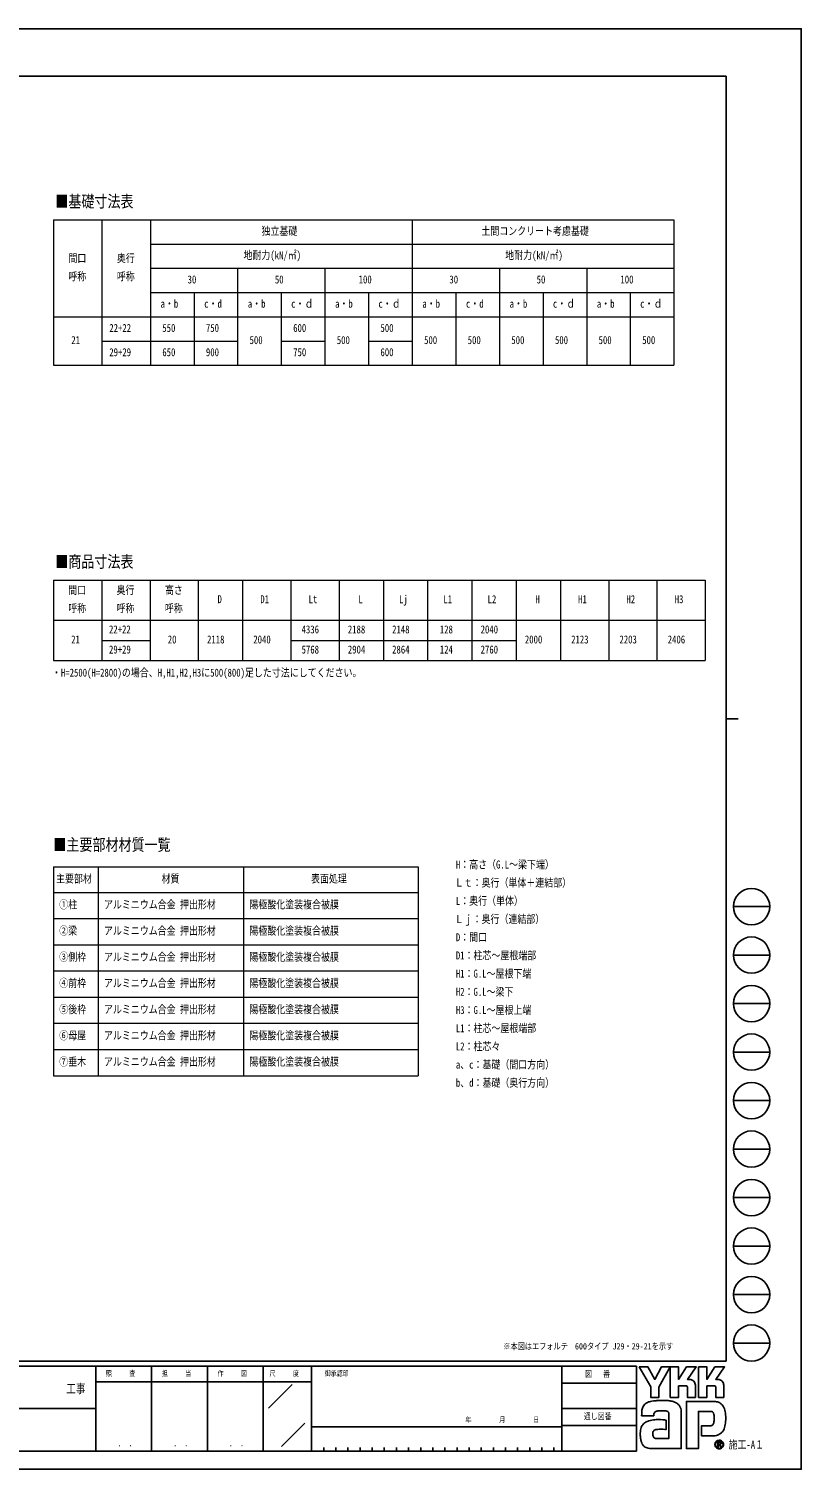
# Model space of a CAD drawing. Units: millimetres, scale not verified. Extents: x -10512 to 10512, y -7425 to 7425.
# Drawn here: x 2545 to 10512, y -7425 to 7425 of the extents above; entities that cross this region are included whole.
import ezdxf
from ezdxf.enums import TextEntityAlignment as Align

# ---------------------------------------------------------------- set-up
doc = ezdxf.new("R2010")
doc.units = ezdxf.units.MM
doc.header["$LTSCALE"] = 30
doc.layers.add('0-1_TABLE1', color=7, linetype='Continuous', lineweight=18)
doc.layers.add('0-2_USER1', color=3, linetype='Continuous')
doc.layers.add('0-7_YKK_ZWAK', color=7, linetype='Continuous')
doc.styles.add('ＭＳ ゴシック', font='')
doc.styles.get('ＭＳ ゴシック').set_extended_font_data('MS Gothic')

msp = doc.modelspace()

# ---------------------------------------------------------------- linework, layer by layer
at = {"layer": '0-1_TABLE1'}
for p, q in [((2799.64, 5456.25), (9199.64, 5456.25)), ((2799.64, 5456.25), (2799.64, 3956.25)), ((3299.64, 5456.25), (3299.64, 3956.25)), ((3799.64, 5456.25), (3799.64, 3956.25)), ((6499.64, 5456.25), (6499.64, 3956.25)), ((3799.64, 5206.25), (9199.64, 5206.25)), ((3799.64, 4956.25), (9199.64, 4956.25)), ((4699.64, 4956.25), (4699.64, 3956.25)), ((5599.64, 4956.25), (5599.64, 3956.25)), ((7399.64, 4956.25), (7399.64, 3956.25)), ((8299.64, 4956.25), (8299.64, 3956.25)), ((3799.64, 4706.25), (9199.64, 4706.25)), ((5149.64, 4706.25), (5149.64, 3956.25)), ((6049.64, 4706.25), (6049.64, 3956.25)), ((6949.64, 4706.25), (6949.64, 3956.25)), ((7849.64, 4706.25), (7849.64, 3956.25)), ((8749.64, 4706.25), (8749.64, 3956.25)), ((2799.64, 4456.25), (9199.64, 4456.25)), ((3299.64, 4206.25), (4699.64, 4206.25)), ((5149.64, 4206.25), (5599.64, 4206.25)), ((6049.64, 4206.25), (6499.64, 4206.25)), ((2799.64, 1742.15), (9522.64, 1742.15)), ((2799.64, 1742.15), (2799.64, 912.15)), ((3297.64, 1742.15), (3297.64, 912.15)), ((3795.64, 1742.15), (3795.64, 912.15)), ((4293.64, 1742.15), (4293.64, 912.15)), ((4750.14, 1742.15), (4750.14, 912.15)), ((5248.14, 1742.15), (5248.14, 912.15)), ((5746.14, 1742.15), (5746.14, 912.15)), ((6202.64, 1742.15), (6202.64, 912.15)), ((6659.14, 1742.15), (6659.14, 912.15)), ((7115.64, 1742.15), (7115.64, 912.15)), ((7572.14, 1742.15), (7572.14, 912.15)), ((8028.64, 1742.15), (8028.64, 912.15)), ((8526.64, 1742.15), (8526.64, 912.15)), ((9024.64, 1742.15), (9024.64, 912.15)), ((9522.64, 1742.15), (9522.64, 912.15)), ((2799.64, 1327.15), (9522.64, 1327.15)), ((3297.64, 1119.65), (3795.64, 1119.65)), ((5248.14, 1119.65), (7572.14, 1119.65)), ((2799.64, 912.15), (9522.64, 912.15)), ((2799.64, -1214.29), (6560.33, -1214.29)), ((2799.64, -1214.29), (2799.64, -3368.29)), ((3260.55, -1214.29), (3260.55, -3368.29)), ((4760.33, -1214.29), (4760.33, -3368.29)), ((6560.33, -1214.29), (6560.33, -3368.29)), ((2799.64, -1478.29), (6560.33, -1478.29)), ((2799.64, -1748.29), (6560.33, -1748.29)), ((2799.64, -2018.29), (6560.33, -2018.29)), ((2799.64, -2288.29), (6560.33, -2288.29)), ((2799.64, -2558.29), (6560.33, -2558.29)), ((2799.64, -2828.29), (6560.33, -2828.29)), ((2799.64, -3098.29), (6560.33, -3098.29)), ((2799.64, -3368.29), (6560.33, -3368.29))]:
    msp.add_line(p, q, dxfattribs=at)
for points in [[(9199.64, 5456.25), (9199.64, 4956.25), (9199.64, 3956.25)], [(4249.64, 4706.25), (4249.64, 4206.25), (4249.64, 3956.25)], [(2799.64, 3956.25), (3299.64, 3956.25), (6499.64, 3956.25), (9199.64, 3956.25)]]:
    msp.add_lwpolyline(points, dxfattribs=at)
at = {"layer": '0-7_YKK_ZWAK'}
for p, q in [((9737.55, 6937.5), (-9762.45, 6937.5)), ((9737.55, 6937.5), (9737.55, -6312.5)), ((9737.55, 312.5), (9862.55, 312.5)), ((9812.55, -1625), (10187.55, -1625)), ((9812.55, -2125), (10187.55, -2125)), ((9812.55, -2625), (10187.55, -2625)), ((9812.55, -3125), (10187.55, -3125)), ((9812.55, -3625), (10187.55, -3625)), ((9812.55, -4125), (10187.55, -4125)), ((9812.55, -4625), (10187.55, -4625)), ((9812.55, -5125), (10187.55, -5125)), ((9812.55, -5625), (10187.55, -5625)), ((9812.55, -6125), (10187.55, -6125)), ((9737.55, -6312.5), (-9762.45, -6312.5)), ((3237.55, -6362.5), (-12.45, -6362.5)), ((3812.55, -6362.5), (3812.55, -7237.5)), ((4387.55, -6362.5), (4387.55, -7237.5)), ((4962.55, -6362.5), (4962.55, -7237.5)), ((5462.55, -6362.5), (4962.55, -6362.5)), ((8043.8, -6362.5), (5462.55, -6362.5)), ((5462.55, -6362.5), (5462.55, -7237.5)), ((8043.8, -6362.5), (8043.8, -7237.5)), ((8812.55, -6362.5), (8043.8, -6362.5)), ((8812.55, -6362.5), (8812.55, -7237.5)), ((4962.55, -6525), (3237.55, -6525)), ((4962.55, -6525), (5462.55, -6525)), ((5017.76, -6795.73), (5262.59, -6550.9)), ((8043.8, -6537.5), (8812.55, -6537.5)), ((-12.45, -6800), (3237.55, -6800)), ((8043.8, -6800), (8812.55, -6800)), ((5151.68, -7189.97), (5392.23, -6949.42)), ((8812.55, -6975), (8043.8, -6975)), ((5462.55, -6987.5), (8043.8, -6987.5)), ((-12.45, -7237.5), (3237.55, -7237.5)), ((3237.55, -7237.5), (4962.55, -7237.5)), ((4962.55, -7237.5), (5462.55, -7237.5)), ((5462.55, -7237.5), (8043.8, -7237.5)), ((5587.55, -7200), (5587.55, -7237.5)), ((5712.55, -7200), (5712.55, -7237.5)), ((5837.55, -7200), (5837.55, -7237.5)), ((5962.55, -7200), (5962.55, -7237.5)), ((6087.55, -7200), (6087.55, -7237.5)), ((6212.55, -7200), (6212.55, -7237.5)), ((6337.55, -7200), (6337.55, -7237.5)), ((6462.55, -7200), (6462.55, -7237.5)), ((6587.55, -7200), (6587.55, -7237.5)), ((6712.55, -7200), (6712.55, -7237.5)), ((6837.55, -7200), (6837.55, -7237.5)), ((6962.55, -7200), (6962.55, -7237.5)), ((7087.55, -7200), (7087.55, -7237.5)), ((7212.55, -7200), (7212.55, -7237.5)), ((7337.55, -7200), (7337.55, -7237.5)), ((7462.55, -7200), (7462.55, -7237.5)), ((7587.55, -7200), (7587.55, -7237.5)), ((7712.55, -7200), (7712.55, -7237.5)), ((7837.55, -7200), (7837.55, -7237.5)), ((7962.55, -7200), (7962.55, -7237.5)), ((8043.8, -7237.5), (8812.55, -7237.5)), ((9666.68, -7209.95), (9666.68, -7209.95)), ((9697.91, -7139.3), (9697.91, -7139.3))]:
    msp.add_line(p, q, dxfattribs=at)
for points in [[(-10512.5, -7425), (10512.5, -7425), (10512.5, 7425), (-10512.5, 7425)], [(8840.05, -6370), (8932.08, -6370), (9001.18, -6500.25), (9070.1, -6370), (9162.19, -6370), (9044.18, -6579.98), (9044.18, -6685.33), (8960.24, -6685.33), (8960.24, -6577.14)]]:
    msp.add_lwpolyline(points, close=True, dxfattribs=at)
for points in [[(4962.55, -6362.5), (3237.55, -6362.5), (3237.55, -7237.5)], [(9326.37, -6566.52), (9246.92, -6566.52), (9246.92, -6685.24), (9162.29, -6685.24), (9162.29, -6370), (9246.92, -6370), (9246.92, -6498.96), (9330.17, -6370), (9429.6, -6370), (9340.4, -6500.53), (9343.56, -6500.53), (9347.05, -6500.53), (9350.63, -6500.53), (9354.08, -6500.53), (9357.16, -6500.53), (9359.65, -6500.53), (9361.31, -6500.53), (9361.92, -6500.53)], [(9618.78, -6566.52), (9539.42, -6566.52), (9539.42, -6685.33), (9454.74, -6685.33), (9454.74, -6370), (9539.42, -6370), (9539.42, -6498.96), (9622.58, -6370), (9722.01, -6370), (9632.81, -6500.53), (9636, -6500.53), (9639.51, -6500.53), (9643.09, -6500.53), (9646.53, -6500.53), (9649.6, -6500.53), (9652.08, -6500.53), (9653.73, -6500.53), (9654.33, -6500.53)], [(9386.26, -6505.53), (9396.37, -6511.31), (9404.93, -6518.83), (9411.81, -6527.8), (9416.89, -6537.87), (9420.03, -6548.74), (9421.1, -6560.09), (9421.1, -6685.55), (9338.53, -6685.55), (9338.53, -6578.52)], [(9678.7, -6505.53), (9688.84, -6511.31), (9697.44, -6518.83), (9704.35, -6527.8), (9709.46, -6537.87), (9712.62, -6548.74), (9713.7, -6560.09), (9713.7, -6685.33), (9630.93, -6685.33), (9630.93, -6578.52)], [(9011.99, -6830.78), (9006.18, -6834.05), (9001.65, -6838.04), (8998.22, -6842.71), (8995.73, -6847.99), (8994.01, -6853.83), (8992.9, -6860.17), (8992.23, -6866.97), (8991.82, -6874.17), (8866.86, -6874.47), (8867.23, -6857.38), (8867.92, -6838.18)], [(9269.27, -6797.91), (9272.82, -6812.25), (9274.83, -6827.61), (9275.46, -6843.97), (9275.46, -7212.5), (8973.88, -7212.5)], [(9059.87, -6913.82), (9083.52, -6915.38), (9102.11, -6917.46), (9114.28, -6919.42), (9118.63, -6920.58), (9118.63, -7016.18), (9104.81, -7014.72), (9089.64, -7013.9), (9074.12, -7013.58), (9059.22, -7013.63), (9045.92, -7013.91), (9035.21, -7014.27), (9028.06, -7014.59), (9025.46, -7014.73), (9014.66, -7016.71), (9005.34, -7019.8), (8997.51, -7024.03), (8991.17, -7029.42), (8986.32, -7035.99), (8982.96, -7043.76), (8981.09, -7052.75), (8980.71, -7062.98), (8981.91, -7074.22), (8984.29, -7083.52), (8987.73, -7091.04), (8992.07, -7096.97), (8997.15, -7101.49), (9002.83, -7104.76), (9008.97, -7106.98), (9015.4, -7108.31), (9148.16, -7108.31), (9148.16, -6862.68), (9148.19, -6857.81), (9147.94, -6853.05), (9147.32, -6848.47), (9146.25, -6844.12), (9144.66, -6840.06), (9142.46, -6836.37), (9139.59, -6833.1), (9135.97, -6830.31)], [(9135.97, -6830.31), (9128.18, -6827.25), (9115.73, -6824.67), (9099.85, -6822.75), (9081.77, -6821.74), (9062.71, -6821.82), (9043.91, -6823.21)], [(9572.17, -6828.77), (9452.98, -6828.77), (9452.98, -7212.5), (9328.08, -7212.5), (9328.08, -6726.98), (9618.38, -6726.98)], [(9696.78, -6761.28), (9704.93, -6771.56), (9711.03, -6781.52), (9715.29, -6790.54)], [(9686.41, -7052.43), (9674.87, -7061.39), (9662.86, -7068.44), (9650.46, -7073.7), (9637.75, -7077.3), (9624.84, -7079.36), (9611.8, -7080.02), (9483.4, -7080.02), (9483.4, -6979.16), (9555.8, -6979.16), (9569.15, -6978.97), (9580.89, -6977.83), (9590.97, -6974.88)], [(9614.57, -6902.49), (9614.41, -6886.58), (9613.65, -6872.24), (9611.86, -6859.66), (9608.59, -6848.98)], [(9686.52, -7156.49), (9686.45, -7155.03), (9686.27, -7153.62), (9685.97, -7152.26), (9685.55, -7150.97), (9685.01, -7149.75), (9684.35, -7148.59), (9683.58, -7147.52), (9682.7, -7146.53), (9681.54, -7145.51), (9680.26, -7144.62), (9678.85, -7143.86), (9677.33, -7143.23), (9675.7, -7142.74), (9673.96, -7142.39), (9672.12, -7142.18), (9670.19, -7142.11), (9651.25, -7142.11), (9651.25, -7197.85), (9656.97, -7197.85), (9656.97, -7147.79), (9670.19, -7147.79), (9671.56, -7147.84), (9672.84, -7147.97), (9674.04, -7148.19), (9675.16, -7148.5), (9676.18, -7148.89), (9677.11, -7149.36), (9677.94, -7149.92), (9678.66, -7150.56)], [(9680.9, -7156.49), (9680.55, -7159.17), (9679.59, -7161.28), (9678.15, -7162.89), (9676.37, -7164.06), (9674.36, -7164.86), (9672.26, -7165.35), (9670.21, -7165.6), (9668.32, -7165.67), (9663.36, -7165.67), (9665.86, -7169.92), (9682.23, -7198.04), (9688.78, -7198.04), (9673, -7170.98), (9674.48, -7170.68), (9675.89, -7170.31), (9677.23, -7169.86), (9678.49, -7169.33), (9679.67, -7168.72), (9680.77, -7168.04), (9681.78, -7167.28), (9682.7, -7166.44)]]:
    msp.add_lwpolyline(points, dxfattribs=at)
for centre in [(10000.05, -1625), (10000.05, -2125), (10000.05, -2625), (10000.05, -3125), (10000.05, -3625), (10000.05, -4125), (10000.05, -4625), (10000.05, -5125), (10000.05, -5625), (10000.05, -6125)]:
    msp.add_circle(centre, 187.5, dxfattribs=at)
for centre, radius, start, end in [((9362.04, -6562.97), 62.44, 78.26798, 90.11215), ((9362.93, -6558.43), 57.81, 66.19963, 78.22058), ((9654.45, -6563.08), 62.55, 78.27851, 90.10826), ((9655.31, -6558.7), 58.09, 66.2483, 78.23226), ((9326.81, -6578.23), 11.72, 358.57817, 92.1683), ((9619.27, -6578.18), 11.67, 358.29941, 92.43455), ((9094.51, -6851.15), 226.96, 171.55622, 176.72493), ((9017.6, -6839.67), 149.2, 163.48385, 171.57982), ((8979.01, -6828.22), 108.95, 152.2125, 163.4865), ((8962.34, -6819.6), 90.18, 138.03852, 152.12015), ((8962.33, -6820.02), 90.45, 122.60463, 137.83438), ((8974.29, -6839.36), 113.2, 108.37421, 122.42809), ((8993.23, -6906.73), 183.13, 100.93159, 107.35499), ((9055.13, -7207.04), 489.75, 97.86054, 101.37938), ((9084.19, -7408.95), 693.73, 94.90201, 97.9576), ((9044.98, -6909.07), 84.96, 102.4979, 112.84632), ((9086.17, -7425.11), 710, 91.6169, 94.94971), ((9061.41, -6979.98), 157.75, 96.37207, 102.75341), ((9083.42, -7310.15), 595.01, 87.51794, 91.66439), ((9091.15, -7144.44), 429.12, 81.92631, 87.59083), ((9113.97, -6988.08), 271.1, 73.67137, 82.05943), ((9147.82, -6874.79), 152.88, 60.60528, 73.9085), ((9161.67, -6847.16), 122.01, 52.17347, 59.90542), ((9174.06, -6831.12), 101.74, 43.55042, 52.14561), ((9180.89, -6824.52), 92.24, 34.48659, 43.50182), ((9180.94, -6824.38), 92.12, 25.58915, 34.43128), ((9172.74, -6828.22), 101.17, 17.43089, 25.54591), ((9572.85, -6890.03), 61.26, 77.94572, 90.63794), ((9578.18, -6865.04), 35.72, 60.20991, 77.92418), ((9613.64, -6860.53), 133.64, 78.73198, 87.96551), ((9617.56, -6840.49), 113.22, 69.03034, 78.69541), ((9621.21, -6830.75), 102.82, 59.39484, 68.9885), ((9622.9, -6827.78), 99.4, 50.3012, 59.3616), ((9622.28, -6828.48), 100.33, 42.05209, 50.28551), ((9572.73, -6857.03), 157.3, 14.76267, 25.00486), ((9476.25, -6883.32), 257.3, 7.9139, 14.95041), ((8962.32, -7031.67), 106.37, 142.04688, 153.80771), ((8958.69, -7029.07), 101.91, 130.60221, 141.94427), ((8964.69, -7036.28), 111.29, 120.60724, 130.53081), ((8976.54, -7056.43), 134.67, 112.58838, 120.58162), ((8992.48, -7094.75), 176.17, 106.61303, 112.59024), ((9017.56, -7179.03), 264.11, 99.87193, 106.59825), ((9031.61, -7258.18), 344.49, 94.78469, 99.91711), ((9038.45, -7336.93), 423.53, 90.80099, 94.81812), ((9039.49, -7395.56), 482.18, 87.57779, 90.82714), ((9579.3, -6948.57), 28.78, 293.91672, 314.09376), ((9581.63, -6858.55), 28.37, 39.8078, 59.75378), ((9575.37, -6945.11), 34, 314.78099, 333.92928), ((9576.78, -6862.26), 34.47, 22.65544, 39.38165), ((9550.12, -6932.85), 62.07, 334.00676, 347.34989), ((9481.24, -6916.9), 132.77, 347.14308, 355.40008), ((9330.51, -6903.94), 284.06, 355.2339, 0.29193), ((9422.87, -6911.98), 311.04, 347.15166, 352.97565), ((9379.89, -6897.34), 354.67, 2.54376, 8.01251), ((9340.42, -6901.25), 394.19, 352.8937, 357.82206), ((9324.66, -6900.24), 409.98, 357.76419, 2.60674), ((9095.33, -7058.72), 243.22, 174.55588, 182.47272), ((9231.24, -7056.58), 379.12, 181.90948, 187.89042), ((9022.45, -7051.74), 170.01, 164.97537, 174.56739), ((9071.73, -7079.01), 218.04, 187.80471, 196.36971), ((8981.14, -7040.72), 127.26, 153.89178, 164.94341), ((9666.75, -7170.47), 44.1, 90.09157, 179.92363), ((9666.75, -7170.39), 44.02, 44.93442, 90.08536), ((9603.07, -6958.47), 125.59, 311.57033, 318.66243), ((9588.53, -6945.72), 144.93, 318.67367, 325.29112), ((9625.9, -6973.56), 98.37, 326.23251, 339.61931), ((9533.51, -6937.79), 197.44, 339.22498, 347.31457), ((8987.51, -7103.89), 130.22, 196.3102, 208.20993), ((8950.84, -7123.41), 88.68, 208.29777, 223.35561), ((8942.57, -7130.69), 77.67, 223.64205, 239.63663), ((8949.43, -7118.2), 91.91, 239.8785, 253.65355), ((8962, -7075.02), 136.89, 253.69102, 263.74909), ((8972.65, -6980.24), 232.26, 263.68487, 270.30455), ((9666.49, -7170.52), 43.83, 179.86065, 225.14399), ((9666.48, -7170.33), 39.22, 134.8007, 180.12175), ((9666.32, -7170.58), 39.06, 179.75513, 225.29722), ((9666.7, -7170.53), 43.98, 224.94536, 269.98445), ((9666.59, -7170.11), 39.14, 89.86602, 135.149), ((9666.61, -7170.94), 39.01, 224.62822, 270.10973), ((9666.76, -7170.41), 39.44, 45.03108, 90.11509), ((9666.62, -7170.35), 39.6, 270.09072, 359.90926), ((9666.69, -7170.31), 44.2, 269.98802, 314.93777), ((9672.52, -7156.26), 8.38, 358.3894, 42.86139), ((9672.69, -7156.89), 13.84, 316.37674, 1.6565), ((9666.79, -7170.42), 39.43, 0.00643, 45.07115), ((9667.1, -7170.25), 43.68, 359.78949, 45.13288), ((9666.99, -7170.6), 43.78, 314.92572, 0.23508)]:
    msp.add_arc(centre, radius, start, end, dxfattribs=at)

# ---------------------------------------------------------------- texts
at = {"layer": '0-1_TABLE1', "style": 'ＭＳ ゴシック', "width": 0.8}
for s, p in [('独立基礎', (4945.64, 5275)), ('土間コンクリート考慮基礎', (7213.64, 5275)), ('間口', (2953.64, 4993.75)), ('奥行', (3453.64, 4993.75)), ('地耐力(kN/㎡)', (4759.64, 5025)), ('地耐力(kN/㎡)', (7459.64, 5025)), ('呼称', (2953.64, 4806.25)), ('呼称', (3453.64, 4806.25)), ('30', (4183.64, 4775)), ('50', (5083.64, 4775)), ('100', (5947.64, 4775)), ('30', (6883.64, 4775)), ('50', (7783.64, 4775)), ('100', (8647.64, 4775)), ('a・b', (3904.64, 4525)), ('c・d', (4354.64, 4525)), ('a・b', (4804.64, 4525)), ('c・ｄ', (5251.64, 4525)), ('a・b', (5704.64, 4525)), ('c・ｄ', (6151.64, 4525)), ('a・b', (6604.64, 4525)), ('c・d', (7054.64, 4525)), ('a・b', (7504.64, 4525)), ('c・ｄ', (7951.64, 4525)), ('a・b', (8404.64, 4525)), ('c・ｄ', (8851.64, 4525)), ('22+22', (3375.64, 4275)), ('550', (3922.64, 4275)), ('750', (4372.64, 4275)), ('600', (5272.64, 4275)), ('500', (6172.64, 4275)), ('21', (2983.64, 4150)), ('500', (4822.64, 4150)), ('500', (5722.64, 4150)), ('500', (6622.64, 4150)), ('500', (7072.64, 4150)), ('500', (7522.64, 4150)), ('500', (7972.64, 4150)), ('500', (8422.64, 4150)), ('500', (8872.64, 4150)), ('29+29', (3375.64, 4025)), ('650', (3922.64, 4025)), ('900', (4372.64, 4025)), ('750', (5272.64, 4025)), ('600', (6172.64, 4025)), ('間口', (2952.64, 1572.15)), ('奥行', (3450.64, 1572.15)), ('高さ', (3948.64, 1572.15)), ('呼称', (2952.64, 1384.65)), ('呼称', (3450.64, 1384.65)), ('呼称', (3948.64, 1384.65)), ('D', (4491.89, 1478.4)), ('D1', (4933.14, 1478.4)), ('Lt', (5431.14, 1478.4)), ('L', (5944.39, 1478.4)), ('Lj', (6364.89, 1478.4)), ('L1', (6821.39, 1478.4)), ('L2', (7277.89, 1478.4)), ('H', (7770.39, 1478.4)), ('H1', (8211.64, 1478.4)), ('H2', (8709.64, 1478.4)), ('H3', (9207.64, 1478.4)), ('22+22', (3372.64, 1167.15)), ('4336', (5359.14, 1167.15)), ('2188', (5836.39, 1167.15)), ('2148', (6292.89, 1167.15)), ('128', (6785.39, 1167.15)), ('2040', (7205.89, 1167.15)), ('21', (2982.64, 1063.4)), ('29+29', (3372.64, 959.65)), ('20', (3978.64, 1063.4)), ('2118', (4383.89, 1063.4)), ('2040', (4861.14, 1063.4)), ('5768', (5359.14, 959.65)), ('2904', (5836.39, 959.65)), ('2864', (6292.89, 959.65)), ('124', (6785.39, 959.65)), ('2760', (7205.89, 959.65)), ('2000', (7662.39, 1063.4)), ('2123', (8139.64, 1063.4)), ('2203', (8637.64, 1063.4)), ('2406', (9135.64, 1063.4)), ('主要部材', (2826.09, -1402.54)), ('材質', (3914.44, -1402.54)), ('表面処理', (5456.33, -1402.54)), ('①柱', (2859.64, -1669.54)), ('アルミニウム合金 押出形材', (3320.55, -1669.54)), ('陽極酸化塗装複合被膜', (4820.33, -1669.54)), ('②梁', (2859.64, -1939.54)), ('アルミニウム合金 押出形材', (3320.55, -1939.54)), ('陽極酸化塗装複合被膜', (4820.33, -1939.54)), ('③側枠', (2859.64, -2209.54)), ('アルミニウム合金 押出形材', (3320.55, -2209.54)), ('陽極酸化塗装複合被膜', (4820.33, -2209.54)), ('④前枠', (2859.64, -2479.54)), ('アルミニウム合金 押出形材', (3320.55, -2479.54)), ('陽極酸化塗装複合被膜', (4820.33, -2479.54)), ('⑤後枠', (2859.64, -2749.54)), ('アルミニウム合金 押出形材', (3320.55, -2749.54)), ('陽極酸化塗装複合被膜', (4820.33, -2749.54)), ('⑥母屋', (2859.64, -3019.54)), ('アルミニウム合金 押出形材', (3320.55, -3019.54)), ('陽極酸化塗装複合被膜', (4820.33, -3019.54)), ('⑦垂木', (2859.64, -3289.54)), ('アルミニウム合金 押出形材', (3320.55, -3289.54)), ('陽極酸化塗装複合被膜', (4820.33, -3289.54))]:
    msp.add_text(s, height=82.48, dxfattribs=at).set_placement(p, align=Align.BOTTOM_LEFT)
at = {"layer": '0-2_USER1', "style": 'ＭＳ ゴシック', "width": 0.8}
for s, height, p in [('■基礎寸法表', 123.2, (2818.87, 5547.45)), ('■商品寸法表', 123.2, (2818.87, 1833.36)), ('・H=2500(H=2800)の場合、H,H1,H2,H3に500(800)足した寸法にしてください。', 82.48, (2784.47, 721.48)), ('■主要部材材質一覧', 123.2, (2798.5, -1084.71)), ('H：高さ（G.L～梁下端）', 82.48, (6950.35, -1256.87)), ('Ｌｔ：奥行（単体＋連結部）', 82.48, (6938.35, -1444.37)), ('L：奥行（単体）', 82.48, (6950.35, -1631.87)), ('Ｌｊ：奥行（連結部）', 82.48, (6938.35, -1819.37)), ('D：間口', 82.48, (6950.35, -2006.87)), ('D1：柱芯～屋根端部', 82.48, (6950.35, -2194.37)), ('H1：G.L～屋根下端', 82.48, (6950.35, -2381.87)), ('H2：G.L～梁下', 82.48, (6950.35, -2569.37)), ('H3：G.L～屋根上端', 82.48, (6950.35, -2756.87)), ('L1：柱芯～屋根端部', 82.48, (6950.35, -2944.37)), ('L2：柱芯々', 82.48, (6950.35, -3131.87)), ('a、c：基礎（間口方向）', 82.48, (6950.35, -3319.37)), ('b、d：基礎（奥行方向）', 82.48, (6950.35, -3506.87)), ('※本図はエフォルテ\u3000600タイプ J29・29-21を示す', 65.98, (7439.96, -6210.54))]:
    msp.add_text(s, height=height, dxfattribs=at).set_placement(p, align=Align.BOTTOM_LEFT)
at = {"layer": '0-7_YKK_ZWAK', "style": 'ＭＳ ゴシック', "width": 0.8}
for s, height, p in [('照     査', 54.99, (3341.05, -6481.25)), ('担     当', 54.99, (3918.05, -6481.25)), ('作     図', 54.99, (4493.05, -6481.25)), ('尺     度', 54.99, (5028.55, -6481.25)), ('御承認印', 54.99, (5597.85, -6481.25)), ('図\u3000 番', 64.15, (8283.51, -6493.75)), ('工事', 91.64, (2930.83, -6668.66)), ('年        月        日', 54.99, (7049.77, -6958.04)), ('通し図番', 64.15, (8269.51, -6931.25)), ('施工-A１', 82.48, (9762.55, -7237.5)), ('． ．', 64.79, (3462.5, -7210.88)), ('． ．', 64.79, (4037.5, -7210.88)), ('． ．', 64.79, (4612.5, -7210.88))]:
    msp.add_text(s, height=height, dxfattribs=at).set_placement(p, align=Align.BOTTOM_LEFT)

doc.saveas('drawing.dxf')
